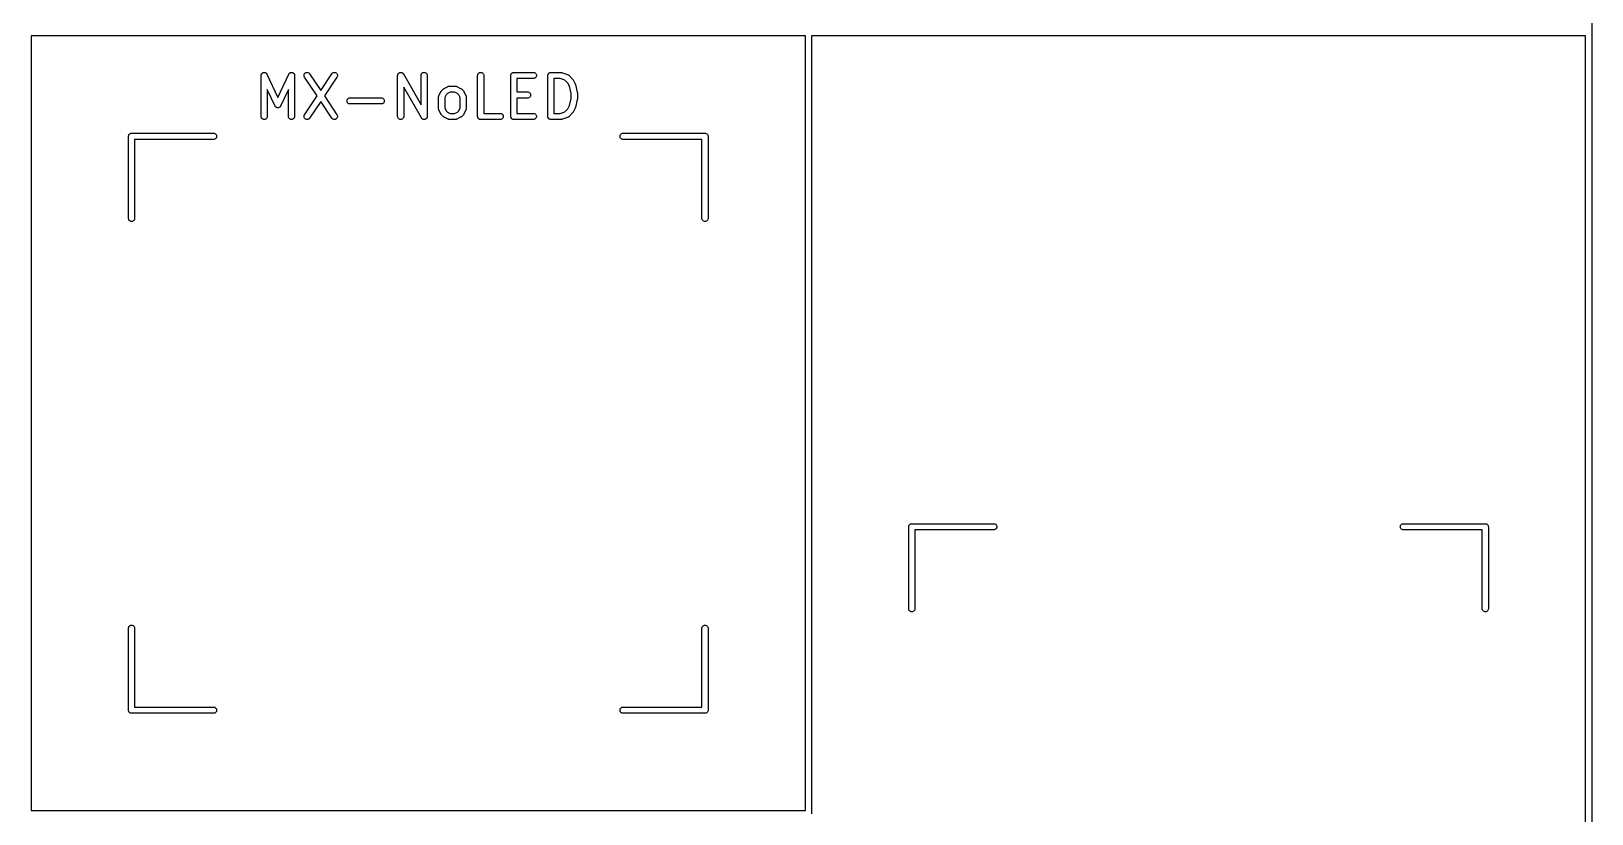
# Model space of a CAD drawing. Extents: x 92.8 to 169.1, y -159.6 to -64.2.
# Drawn here: x 131.04 to 169.14, y -140.5 to -121.4 of the extents above; entities that cross this region are included whole.
import ezdxf

# ---------------------------------------------------------------- set-up
doc = ezdxf.new("R2010")
doc.units = 0
doc.layers.add('BLACK', color=7, linetype='CONTINUOUS')

msp = doc.modelspace()

# ---------------------------------------------------------------- linework, layer by layer
at = {"layer": 'BLACK', "linetype": 'CONTINUOUS'}
for p, q in [((169.144, -83.3477), (169.144, -121.44)), ((131.044, -121.519), (131.044, -140.419)), ((149.944, -121.519), (131.044, -121.519)), ((149.944, -133.419), (149.944, -121.519)), ((150.094, -121.519), (150.094, -140.49)), ((168.994, -121.519), (150.094, -121.519)), ((168.994, -159.469), (168.994, -121.519)), ((169.144, -121.44), (169.144, -121.444)), ((169.144, -121.444), (169.144, -121.448)), ((169.144, -121.448), (169.144, -159.54)), ((136.657, -122.483), (136.658, -122.477)), ((136.657, -122.484), (136.657, -122.483)), ((136.657, -123.484), (136.657, -122.484)), ((136.658, -122.472), (136.659, -122.47)), ((136.658, -122.477), (136.658, -122.472)), ((136.659, -122.468), (136.66, -122.463)), ((136.659, -122.47), (136.659, -122.468)), ((136.66, -122.463), (136.662, -122.458)), ((136.662, -122.458), (136.663, -122.456)), ((136.663, -122.454), (136.666, -122.449)), ((136.663, -122.456), (136.663, -122.454)), ((136.666, -122.449), (136.668, -122.444)), ((136.668, -122.444), (136.669, -122.443)), ((136.669, -122.443), (136.67, -122.442)), ((136.67, -122.442), (136.674, -122.437)), ((136.674, -122.437), (136.677, -122.433)), ((136.677, -122.433), (136.679, -122.432)), ((136.679, -122.432), (136.68, -122.43)), ((136.68, -122.43), (136.684, -122.427)), ((136.684, -122.427), (136.688, -122.423)), ((136.688, -122.423), (136.69, -122.422)), ((136.69, -122.422), (136.691, -122.421)), ((136.691, -122.421), (136.696, -122.419)), ((136.696, -122.419), (136.701, -122.416)), ((136.701, -122.416), (136.702, -122.415)), ((136.702, -122.415), (136.704, -122.414)), ((136.704, -122.414), (136.709, -122.413)), ((136.709, -122.413), (136.715, -122.411)), ((136.715, -122.411), (136.716, -122.411)), ((136.716, -122.411), (136.718, -122.41)), ((136.718, -122.41), (136.724, -122.41)), ((136.724, -122.41), (136.729, -122.409)), ((136.729, -122.409), (136.731, -122.409)), ((136.731, -122.409), (136.733, -122.409)), ((136.733, -122.409), (136.738, -122.409)), ((136.738, -122.409), (136.744, -122.41)), ((136.744, -122.41), (136.745, -122.41)), ((136.745, -122.41), (136.747, -122.41)), ((136.747, -122.41), (136.753, -122.412)), ((136.753, -122.412), (136.758, -122.413)), ((136.758, -122.413), (136.76, -122.414)), ((136.76, -122.414), (136.761, -122.415)), ((136.761, -122.415), (136.766, -122.417)), ((136.766, -122.417), (136.771, -122.42)), ((136.771, -122.42), (136.773, -122.421)), ((136.773, -122.421), (136.774, -122.422)), ((136.774, -122.422), (136.778, -122.425)), ((136.778, -122.425), (136.783, -122.429)), ((136.783, -122.429), (136.784, -122.43)), ((136.784, -122.43), (136.785, -122.431)), ((136.785, -122.431), (136.789, -122.435)), ((136.789, -122.435), (136.793, -122.44)), ((136.793, -122.44), (136.793, -122.441)), ((136.793, -122.441), (136.795, -122.442)), ((136.795, -122.442), (136.797, -122.447)), ((136.797, -122.447), (136.8, -122.452)), ((136.8, -122.452), (137.065, -123.021)), ((137.065, -123.021), (137.331, -122.452)), ((137.331, -122.451), (137.334, -122.446)), ((137.331, -122.452), (137.331, -122.451)), ((137.334, -122.446), (137.337, -122.442)), ((137.337, -122.442), (137.338, -122.44)), ((137.338, -122.44), (137.339, -122.439)), ((137.339, -122.439), (137.343, -122.435)), ((137.343, -122.435), (137.346, -122.43)), ((137.346, -122.43), (137.348, -122.429)), ((137.348, -122.429), (137.349, -122.428)), ((137.349, -122.428), (137.353, -122.425)), ((137.353, -122.425), (137.358, -122.421)), ((137.358, -122.421), (137.359, -122.42)), ((137.359, -122.42), (137.361, -122.419)), ((137.361, -122.419), (137.366, -122.417)), ((137.366, -122.417), (137.371, -122.414)), ((137.371, -122.414), (137.372, -122.414)), ((137.372, -122.414), (137.374, -122.413)), ((137.374, -122.413), (137.379, -122.412)), ((137.379, -122.412), (137.385, -122.41)), ((137.385, -122.41), (137.386, -122.41)), ((137.386, -122.41), (137.388, -122.41)), ((137.388, -122.41), (137.394, -122.409)), ((137.394, -122.409), (137.399, -122.409)), ((137.399, -122.409), (137.401, -122.409)), ((137.401, -122.409), (137.403, -122.409)), ((137.403, -122.409), (137.408, -122.41)), ((137.408, -122.41), (137.414, -122.41)), ((137.414, -122.41), (137.415, -122.411)), ((137.415, -122.411), (137.417, -122.411)), ((137.417, -122.411), (137.422, -122.413)), ((137.422, -122.413), (137.428, -122.415)), ((137.428, -122.415), (137.429, -122.416)), ((137.429, -122.416), (137.431, -122.416)), ((137.431, -122.416), (137.436, -122.419)), ((137.436, -122.419), (137.441, -122.422)), ((137.441, -122.422), (137.442, -122.423)), ((137.442, -122.423), (137.443, -122.424)), ((137.443, -122.424), (137.448, -122.427)), ((137.448, -122.427), (137.452, -122.431)), ((137.452, -122.431), (137.453, -122.432)), ((137.453, -122.432), (137.454, -122.434)), ((137.454, -122.434), (137.458, -122.438)), ((137.458, -122.438), (137.461, -122.442)), ((137.461, -122.442), (137.462, -122.444)), ((137.462, -122.444), (137.463, -122.445)), ((137.463, -122.445), (137.465, -122.45)), ((137.465, -122.45), (137.468, -122.455)), ((137.468, -122.455), (137.469, -122.457)), ((137.469, -122.457), (137.469, -122.458)), ((137.469, -122.458), (137.471, -122.464)), ((137.471, -122.464), (137.472, -122.469)), ((137.472, -122.469), (137.473, -122.471)), ((137.473, -122.471), (137.473, -122.473)), ((137.473, -122.473), (137.473, -122.478)), ((137.473, -122.478), (137.474, -122.484)), ((137.474, -122.484), (137.474, -123.484)), ((137.705, -122.483), (137.706, -122.468)), ((137.706, -122.498), (137.705, -122.483)), ((137.706, -122.468), (137.711, -122.454)), ((137.71, -122.512), (137.706, -122.498)), ((137.717, -122.525), (137.71, -122.512)), ((137.711, -122.454), (137.718, -122.442)), ((138.023, -122.984), (137.717, -122.525)), ((137.717, -122.525), (137.717, -122.525)), ((137.718, -122.442), (137.727, -122.43)), ((137.727, -122.43), (137.739, -122.421)), ((137.739, -122.421), (137.752, -122.414)), ((137.752, -122.414), (137.766, -122.41)), ((137.766, -122.41), (137.78, -122.409)), ((137.78, -122.409), (137.795, -122.41)), ((137.795, -122.41), (137.809, -122.415)), ((137.809, -122.415), (137.822, -122.422)), ((137.822, -122.422), (137.833, -122.431)), ((137.833, -122.431), (137.842, -122.442)), ((137.842, -122.442), (138.113, -122.849)), ((138.113, -122.849), (138.384, -122.442)), ((138.509, -122.525), (138.203, -122.984)), ((138.384, -122.442), (138.385, -122.441)), ((138.385, -122.441), (138.394, -122.43)), ((138.394, -122.43), (138.405, -122.421)), ((138.405, -122.421), (138.418, -122.414)), ((138.418, -122.414), (138.432, -122.41)), ((138.432, -122.41), (138.447, -122.409)), ((138.447, -122.409), (138.462, -122.41)), ((138.462, -122.41), (138.476, -122.415)), ((138.476, -122.415), (138.488, -122.422)), ((138.488, -122.422), (138.5, -122.431)), ((138.5, -122.431), (138.509, -122.442)), ((138.509, -122.442), (138.516, -122.455)), ((138.516, -122.513), (138.509, -122.525)), ((138.516, -122.455), (138.52, -122.469)), ((138.52, -122.499), (138.516, -122.513)), ((138.52, -122.469), (138.521, -122.484)), ((138.521, -122.484), (138.52, -122.499)), ((139.99, -122.483), (139.991, -122.48)), ((139.99, -122.484), (139.99, -122.483)), ((139.99, -123.484), (139.99, -122.484)), ((139.991, -122.478), (139.992, -122.473)), ((139.991, -122.48), (139.991, -122.478)), ((139.992, -122.468), (139.993, -122.466)), ((139.992, -122.473), (139.992, -122.468)), ((139.993, -122.463), (139.995, -122.459)), ((139.993, -122.466), (139.993, -122.463)), ((139.995, -122.459), (139.996, -122.454)), ((139.996, -122.454), (139.998, -122.452)), ((139.998, -122.452), (139.999, -122.45)), ((139.999, -122.45), (140.001, -122.446)), ((140.001, -122.446), (140.004, -122.442)), ((140.004, -122.442), (140.005, -122.44)), ((140.005, -122.44), (140.007, -122.437)), ((140.007, -122.437), (140.01, -122.434)), ((140.01, -122.434), (140.013, -122.43)), ((140.013, -122.43), (140.015, -122.429)), ((140.015, -122.429), (140.017, -122.427)), ((140.017, -122.427), (140.021, -122.424)), ((140.021, -122.424), (140.024, -122.421)), ((140.024, -122.421), (140.027, -122.42)), ((140.027, -122.42), (140.029, -122.419)), ((140.029, -122.419), (140.033, -122.417)), ((140.033, -122.417), (140.037, -122.414)), ((140.037, -122.414), (140.04, -122.414)), ((140.04, -122.414), (140.042, -122.413)), ((140.042, -122.413), (140.047, -122.412)), ((140.047, -122.412), (140.051, -122.41)), ((140.051, -122.41), (140.054, -122.41)), ((140.054, -122.41), (140.056, -122.409)), ((140.056, -122.409), (140.061, -122.409)), ((140.061, -122.409), (140.066, -122.409)), ((140.066, -122.409), (140.068, -122.409)), ((140.068, -122.409), (140.071, -122.409)), ((140.071, -122.409), (140.076, -122.41)), ((140.076, -122.41), (140.081, -122.41)), ((140.081, -122.41), (140.083, -122.411)), ((140.083, -122.411), (140.085, -122.412)), ((140.085, -122.412), (140.09, -122.413)), ((140.09, -122.413), (140.094, -122.415)), ((140.094, -122.415), (140.097, -122.416)), ((140.097, -122.416), (140.099, -122.417)), ((140.099, -122.417), (140.103, -122.419)), ((140.103, -122.419), (140.107, -122.422)), ((140.107, -122.422), (140.109, -122.423)), ((140.109, -122.423), (140.111, -122.425)), ((140.111, -122.425), (140.115, -122.428)), ((140.115, -122.428), (140.119, -122.431)), ((140.119, -122.431), (140.12, -122.433)), ((140.12, -122.433), (140.122, -122.435)), ((140.122, -122.435), (140.125, -122.439)), ((140.125, -122.439), (140.128, -122.442)), ((140.128, -122.442), (140.129, -122.445)), ((140.129, -122.445), (140.131, -122.447)), ((140.131, -122.447), (140.562, -123.201)), ((140.562, -122.483), (140.563, -122.468)), ((140.562, -122.484), (140.562, -122.483)), ((140.562, -123.201), (140.562, -122.484)), ((140.563, -122.468), (140.568, -122.454)), ((140.568, -122.454), (140.575, -122.442)), ((140.575, -122.442), (140.584, -122.43)), ((140.584, -122.43), (140.596, -122.421)), ((140.596, -122.421), (140.609, -122.414)), ((140.609, -122.414), (140.623, -122.41)), ((140.623, -122.41), (140.637, -122.409)), ((140.637, -122.409), (140.652, -122.41)), ((140.652, -122.41), (140.666, -122.415)), ((140.666, -122.415), (140.679, -122.422)), ((140.679, -122.422), (140.69, -122.431)), ((140.69, -122.431), (140.699, -122.442)), ((140.699, -122.442), (140.706, -122.455)), ((140.706, -122.455), (140.71, -122.469)), ((140.71, -122.469), (140.712, -122.484)), ((140.712, -122.484), (140.712, -123.484)), ((141.943, -122.483), (141.944, -122.468)), ((141.943, -122.484), (141.943, -122.483)), ((141.943, -123.484), (141.943, -122.484)), ((141.944, -122.468), (141.949, -122.454)), ((141.949, -122.454), (141.956, -122.442)), ((141.956, -122.442), (141.965, -122.43)), ((141.965, -122.43), (141.977, -122.421)), ((141.977, -122.421), (141.99, -122.414)), ((141.99, -122.414), (142.004, -122.41)), ((142.004, -122.41), (142.018, -122.409)), ((142.018, -122.409), (142.033, -122.41)), ((142.033, -122.41), (142.047, -122.415)), ((142.047, -122.415), (142.06, -122.422)), ((142.06, -122.422), (142.071, -122.431)), ((142.071, -122.431), (142.08, -122.442)), ((142.08, -122.442), (142.087, -122.455)), ((142.087, -122.455), (142.091, -122.469)), ((142.091, -122.469), (142.093, -122.484)), ((142.093, -122.484), (142.093, -123.409)), ((142.752, -122.483), (142.753, -122.476)), ((142.752, -122.484), (142.752, -122.483)), ((142.752, -122.483), (142.752, -122.483)), ((142.752, -122.483), (142.752, -122.483)), ((142.752, -122.483), (142.752, -122.483)), ((142.752, -123.484), (142.752, -122.484)), ((142.753, -122.476), (142.754, -122.469)), ((142.754, -122.468), (142.756, -122.462)), ((142.754, -122.469), (142.754, -122.468)), ((142.754, -122.469), (142.754, -122.469)), ((142.756, -122.462), (142.758, -122.455)), ((142.758, -122.454), (142.762, -122.448)), ((142.758, -122.455), (142.758, -122.454)), ((142.758, -122.455), (142.758, -122.455)), ((142.762, -122.448), (142.765, -122.442)), ((142.765, -122.442), (142.77, -122.436)), ((142.765, -122.442), (142.765, -122.442)), ((142.765, -122.442), (142.765, -122.442)), ((142.77, -122.436), (142.774, -122.431)), ((142.774, -122.431), (142.775, -122.43)), ((142.775, -122.43), (142.78, -122.426)), ((142.775, -122.43), (142.775, -122.43)), ((142.78, -122.426), (142.786, -122.421)), ((142.786, -122.421), (142.793, -122.418)), ((142.786, -122.421), (142.786, -122.421)), ((142.786, -122.421), (142.786, -122.421)), ((142.793, -122.418), (142.799, -122.415)), ((142.799, -122.414), (142.806, -122.412)), ((142.799, -122.415), (142.799, -122.414)), ((142.799, -122.414), (142.799, -122.414)), ((142.806, -122.412), (142.813, -122.41)), ((142.813, -122.41), (142.813, -122.41)), ((142.813, -122.41), (142.813, -122.41)), ((142.813, -122.41), (142.82, -122.41)), ((142.82, -122.41), (142.827, -122.409)), ((142.827, -122.409), (143.304, -122.409)), ((143.304, -122.559), (142.902, -122.559)), ((142.902, -122.559), (142.902, -122.885)), ((143.304, -122.409), (143.305, -122.409)), ((143.318, -122.557), (143.304, -122.559)), ((143.305, -122.409), (143.319, -122.411)), ((143.332, -122.553), (143.318, -122.557)), ((143.319, -122.411), (143.333, -122.415)), ((143.345, -122.546), (143.332, -122.553)), ((143.333, -122.415), (143.346, -122.422)), ((143.356, -122.537), (143.345, -122.546)), ((143.346, -122.422), (143.357, -122.431)), ((143.366, -122.526), (143.356, -122.537)), ((143.357, -122.431), (143.366, -122.443)), ((143.366, -122.443), (143.373, -122.456)), ((143.373, -122.513), (143.366, -122.526)), ((143.373, -122.456), (143.377, -122.47)), ((143.377, -122.499), (143.373, -122.513)), ((143.377, -122.47), (143.379, -122.484)), ((143.379, -122.484), (143.377, -122.499)), ((143.657, -122.483), (143.658, -122.476)), ((143.657, -122.484), (143.657, -122.483)), ((143.657, -122.483), (143.657, -122.483)), ((143.657, -122.483), (143.657, -122.483)), ((143.657, -122.483), (143.657, -122.483)), ((143.657, -123.484), (143.657, -122.484)), ((143.658, -122.476), (143.659, -122.469)), ((143.659, -122.468), (143.661, -122.462)), ((143.659, -122.469), (143.659, -122.468)), ((143.659, -122.469), (143.659, -122.469)), ((143.661, -122.462), (143.663, -122.455)), ((143.663, -122.454), (143.667, -122.448)), ((143.663, -122.455), (143.663, -122.454)), ((143.663, -122.455), (143.663, -122.455)), ((143.667, -122.448), (143.67, -122.442)), ((143.67, -122.442), (143.675, -122.436)), ((143.67, -122.442), (143.67, -122.442)), ((143.67, -122.442), (143.67, -122.442)), ((143.675, -122.436), (143.679, -122.431)), ((143.679, -122.431), (143.679, -122.43)), ((143.679, -122.43), (143.68, -122.43)), ((143.68, -122.43), (143.685, -122.426)), ((143.685, -122.426), (143.691, -122.421)), ((143.691, -122.421), (143.697, -122.418)), ((143.691, -122.421), (143.691, -122.421)), ((143.691, -122.421), (143.691, -122.421)), ((143.697, -122.418), (143.704, -122.415)), ((143.704, -122.414), (143.711, -122.412)), ((143.704, -122.415), (143.704, -122.414)), ((143.704, -122.414), (143.704, -122.414)), ((143.711, -122.412), (143.718, -122.41)), ((143.718, -122.41), (143.718, -122.41)), ((143.718, -122.41), (143.718, -122.41)), ((143.718, -122.41), (143.725, -122.41)), ((143.725, -122.41), (143.732, -122.409)), ((143.732, -122.409), (143.97, -122.409)), ((143.807, -122.559), (143.807, -123.409)), ((143.958, -122.559), (143.807, -122.559)), ((144.073, -122.597), (143.958, -122.559)), ((143.97, -122.409), (143.971, -122.409)), ((143.971, -122.409), (143.975, -122.409)), ((143.975, -122.409), (143.98, -122.409)), ((143.98, -122.409), (143.983, -122.41)), ((143.983, -122.41), (143.986, -122.411)), ((143.986, -122.411), (143.99, -122.412)), ((143.99, -122.412), (143.994, -122.413)), ((143.994, -122.413), (144.137, -122.46)), ((144.147, -122.671), (144.073, -122.597)), ((144.137, -122.46), (144.138, -122.461)), ((144.138, -122.461), (144.14, -122.462)), ((144.14, -122.462), (144.142, -122.462)), ((144.142, -122.462), (144.146, -122.465)), ((144.146, -122.465), (144.151, -122.467)), ((144.185, -122.748), (144.147, -122.671)), ((144.151, -122.467), (144.153, -122.468)), ((144.153, -122.468), (144.155, -122.469)), ((144.155, -122.469), (144.159, -122.472)), ((144.159, -122.472), (144.163, -122.475)), ((144.163, -122.475), (144.164, -122.477)), ((144.164, -122.477), (144.166, -122.478)), ((144.166, -122.478), (144.261, -122.574)), ((144.261, -122.574), (144.262, -122.574)), ((144.262, -122.574), (144.265, -122.578)), ((144.265, -122.578), (144.268, -122.581)), ((144.268, -122.581), (144.269, -122.583)), ((144.269, -122.583), (144.271, -122.586)), ((144.271, -122.586), (144.273, -122.59)), ((144.273, -122.59), (144.275, -122.593)), ((144.275, -122.593), (144.323, -122.688)), ((136.997, -123.23), (136.807, -122.822)), ((136.807, -122.822), (136.807, -123.484)), ((137.324, -122.822), (137.133, -123.23)), ((137.324, -123.484), (137.324, -122.822)), ((137.717, -123.442), (138.023, -122.984)), ((138.203, -122.984), (138.509, -123.442)), ((138.758, -123.074), (138.765, -123.061)), ((138.765, -123.061), (138.774, -123.05)), ((138.774, -123.05), (138.786, -123.04)), ((138.786, -123.04), (138.799, -123.034)), ((138.799, -123.034), (138.813, -123.029)), ((138.813, -123.029), (138.827, -123.028)), ((138.827, -123.028), (139.589, -123.028)), ((139.589, -123.028), (139.59, -123.028)), ((139.59, -123.028), (139.605, -123.03)), ((139.605, -123.03), (139.619, -123.034)), ((139.619, -123.034), (139.632, -123.041)), ((139.632, -123.041), (139.643, -123.05)), ((139.643, -123.05), (139.652, -123.062)), ((139.652, -123.062), (139.659, -123.075)), ((140.572, -123.521), (140.14, -122.766)), ((140.14, -122.766), (140.14, -123.484)), ((140.99, -123.007), (140.991, -123.004)), ((140.99, -123.008), (140.99, -123.007)), ((140.99, -123.293), (140.99, -123.008)), ((140.991, -122.997), (140.992, -122.992)), ((140.991, -123.002), (140.991, -122.997)), ((140.991, -123.004), (140.991, -123.002)), ((140.992, -122.992), (140.993, -122.99)), ((140.993, -122.988), (140.995, -122.983)), ((140.993, -122.99), (140.993, -122.988)), ((140.995, -122.983), (140.996, -122.978)), ((140.996, -122.978), (140.998, -122.976)), ((140.998, -122.974), (141.046, -122.879)), ((140.998, -122.976), (140.998, -122.974)), ((141.046, -122.878), (141.049, -122.874)), ((141.046, -122.879), (141.046, -122.878)), ((141.049, -122.874), (141.051, -122.871)), ((141.051, -122.871), (141.053, -122.868)), ((141.053, -122.868), (141.054, -122.866)), ((141.054, -122.866), (141.057, -122.863)), ((141.057, -122.863), (141.06, -122.859)), ((141.06, -122.859), (141.108, -122.812)), ((141.108, -122.811), (141.112, -122.808)), ((141.108, -122.812), (141.108, -122.811)), ((141.112, -122.808), (141.115, -122.806)), ((141.115, -122.806), (141.117, -122.804)), ((141.117, -122.804), (141.12, -122.802)), ((141.12, -122.802), (141.124, -122.8)), ((141.124, -122.8), (141.127, -122.798)), ((141.127, -122.798), (141.222, -122.75)), ((141.175, -122.957), (141.14, -123.025)), ((141.14, -123.025), (141.14, -123.276)), ((141.205, -122.926), (141.175, -122.957)), ((141.274, -122.892), (141.205, -122.926)), ((141.222, -122.75), (141.223, -122.75)), ((141.223, -122.75), (141.225, -122.749)), ((141.225, -122.749), (141.227, -122.748)), ((141.227, -122.748), (141.232, -122.746)), ((141.232, -122.746), (141.237, -122.745)), ((141.237, -122.745), (141.239, -122.744)), ((141.239, -122.744), (141.241, -122.744)), ((141.241, -122.744), (141.246, -122.743)), ((141.246, -122.743), (141.252, -122.742)), ((141.252, -122.742), (141.254, -122.742)), ((141.254, -122.742), (141.256, -122.742)), ((141.256, -122.742), (141.399, -122.742)), ((141.381, -122.892), (141.274, -122.892)), ((141.45, -122.926), (141.381, -122.892)), ((141.399, -122.742), (141.4, -122.742)), ((141.4, -122.742), (141.402, -122.742)), ((141.402, -122.742), (141.404, -122.742)), ((141.404, -122.742), (141.409, -122.743)), ((141.409, -122.743), (141.414, -122.744)), ((141.414, -122.744), (141.416, -122.745)), ((141.416, -122.745), (141.419, -122.745)), ((141.419, -122.745), (141.423, -122.747)), ((141.423, -122.747), (141.428, -122.748)), ((141.428, -122.748), (141.43, -122.749)), ((141.43, -122.749), (141.432, -122.75)), ((141.432, -122.75), (141.528, -122.798)), ((141.48, -122.957), (141.45, -122.926)), ((141.514, -123.025), (141.48, -122.957)), ((141.514, -123.276), (141.514, -123.025)), ((141.528, -122.798), (141.528, -122.798)), ((141.528, -122.798), (141.532, -122.801)), ((141.532, -122.801), (141.536, -122.803)), ((141.536, -122.803), (141.538, -122.804)), ((141.538, -122.804), (141.541, -122.806)), ((141.541, -122.806), (141.544, -122.809)), ((141.544, -122.809), (141.547, -122.812)), ((141.547, -122.812), (141.595, -122.859)), ((141.595, -122.859), (141.595, -122.86)), ((141.595, -122.86), (141.598, -122.863)), ((141.598, -122.863), (141.601, -122.867)), ((141.601, -122.867), (141.603, -122.869)), ((141.603, -122.869), (141.605, -122.872)), ((141.605, -122.872), (141.606, -122.875)), ((141.606, -122.875), (141.609, -122.879)), ((141.609, -122.879), (141.656, -122.974)), ((141.656, -122.974), (141.657, -122.975)), ((141.657, -122.975), (141.658, -122.977)), ((141.658, -122.977), (141.659, -122.979)), ((141.659, -122.979), (141.66, -122.984)), ((141.66, -122.984), (141.662, -122.989)), ((141.662, -122.989), (141.662, -122.991)), ((141.662, -122.991), (141.663, -122.993)), ((141.663, -122.993), (141.663, -122.998)), ((141.663, -122.998), (141.664, -123.003)), ((141.664, -123.003), (141.664, -123.005)), ((141.664, -123.005), (141.664, -123.008)), ((141.664, -123.008), (141.664, -123.293)), ((142.902, -122.885), (143.161, -122.885)), ((143.161, -123.035), (142.902, -123.035)), ((142.902, -123.035), (142.902, -123.409)), ((143.161, -122.885), (143.162, -122.885)), ((143.175, -123.034), (143.161, -123.035)), ((143.162, -122.885), (143.176, -122.887)), ((143.189, -123.029), (143.175, -123.034)), ((143.176, -122.887), (143.19, -122.891)), ((143.202, -123.023), (143.189, -123.029)), ((143.19, -122.891), (143.203, -122.898)), ((143.214, -123.013), (143.202, -123.023)), ((143.203, -122.898), (143.214, -122.908)), ((143.214, -122.908), (143.223, -122.919)), ((143.223, -123.002), (143.214, -123.013)), ((143.223, -122.919), (143.23, -122.932)), ((143.23, -122.989), (143.223, -123.002)), ((143.23, -122.932), (143.234, -122.946)), ((143.234, -122.975), (143.23, -122.989)), ((143.234, -122.946), (143.236, -122.961)), ((143.236, -122.961), (143.234, -122.975)), ((144.229, -122.922), (144.185, -122.748)), ((144.185, -123.22), (144.229, -123.046)), ((144.229, -123.046), (144.229, -122.922)), ((144.323, -122.688), (144.323, -122.689)), ((144.323, -122.689), (144.324, -122.69)), ((144.324, -122.69), (144.324, -122.69)), ((144.324, -122.69), (144.326, -122.697)), ((144.326, -122.697), (144.328, -122.703)), ((144.328, -122.703), (144.329, -122.703)), ((144.329, -122.703), (144.329, -122.704)), ((144.329, -122.704), (144.376, -122.894)), ((144.376, -122.894), (144.377, -122.895)), ((144.377, -122.895), (144.377, -122.897)), ((144.377, -122.897), (144.377, -122.898)), ((144.377, -122.898), (144.378, -122.904)), ((144.378, -122.904), (144.378, -122.91)), ((144.378, -122.91), (144.378, -122.911)), ((144.378, -122.911), (144.379, -122.912)), ((144.379, -123.056), (144.378, -123.058)), ((144.378, -123.058), (144.378, -123.059)), ((144.378, -123.059), (144.378, -123.065)), ((144.379, -122.912), (144.379, -123.055)), ((144.379, -123.055), (144.379, -123.056)), ((136.999, -123.233), (136.997, -123.23)), ((137.001, -123.237), (136.999, -123.233)), ((137.003, -123.24), (137.001, -123.237)), ((137.005, -123.242), (137.003, -123.24)), ((137.008, -123.245), (137.005, -123.242)), ((137.01, -123.249), (137.008, -123.245)), ((137.012, -123.251), (137.01, -123.249)), ((137.015, -123.253), (137.012, -123.251)), ((137.018, -123.256), (137.015, -123.253)), ((137.021, -123.258), (137.018, -123.256)), ((137.024, -123.26), (137.021, -123.258)), ((137.026, -123.262), (137.024, -123.26)), ((137.03, -123.264), (137.026, -123.262)), ((137.033, -123.266), (137.03, -123.264)), ((137.036, -123.267), (137.033, -123.266)), ((137.04, -123.269), (137.036, -123.267)), ((137.043, -123.27), (137.04, -123.269)), ((137.047, -123.271), (137.043, -123.27)), ((137.05, -123.271), (137.047, -123.271)), ((137.054, -123.272), (137.05, -123.271)), ((137.058, -123.272), (137.054, -123.272)), ((137.061, -123.273), (137.058, -123.272)), ((137.065, -123.273), (137.061, -123.273)), ((137.068, -123.273), (137.065, -123.273)), ((137.072, -123.273), (137.068, -123.273)), ((137.076, -123.272), (137.072, -123.273)), ((137.079, -123.272), (137.076, -123.272)), ((137.083, -123.271), (137.079, -123.272)), ((137.087, -123.27), (137.083, -123.271)), ((137.09, -123.269), (137.087, -123.27)), ((137.093, -123.267), (137.09, -123.269)), ((137.097, -123.266), (137.093, -123.267)), ((137.1, -123.264), (137.097, -123.266)), ((137.104, -123.263), (137.1, -123.264)), ((137.106, -123.261), (137.104, -123.263)), ((137.109, -123.259), (137.106, -123.261)), ((137.112, -123.256), (137.109, -123.259)), ((137.115, -123.254), (137.112, -123.256)), ((137.118, -123.252), (137.115, -123.254)), ((137.12, -123.249), (137.118, -123.252)), ((137.123, -123.246), (137.12, -123.249)), ((137.125, -123.243), (137.123, -123.246)), ((137.127, -123.24), (137.125, -123.243)), ((137.129, -123.238), (137.127, -123.24)), ((137.131, -123.234), (137.129, -123.238)), ((137.133, -123.231), (137.131, -123.234)), ((137.133, -123.23), (137.133, -123.231)), ((137.71, -123.455), (137.717, -123.442)), ((138.113, -123.119), (137.842, -123.525)), ((138.384, -123.525), (138.113, -123.119)), ((138.509, -123.442), (138.509, -123.443)), ((138.509, -123.443), (138.516, -123.456)), ((138.752, -123.102), (138.754, -123.088)), ((138.754, -123.117), (138.752, -123.102)), ((138.754, -123.088), (138.758, -123.074)), ((138.758, -123.131), (138.754, -123.117)), ((138.765, -123.144), (138.758, -123.131)), ((138.774, -123.155), (138.765, -123.144)), ((138.785, -123.165), (138.774, -123.155)), ((138.798, -123.172), (138.785, -123.165)), ((138.812, -123.176), (138.798, -123.172)), ((138.826, -123.178), (138.812, -123.176)), ((138.827, -123.178), (138.826, -123.178)), ((139.589, -123.178), (138.827, -123.178)), ((139.604, -123.176), (139.589, -123.178)), ((139.618, -123.172), (139.604, -123.176)), ((139.631, -123.165), (139.618, -123.172)), ((139.642, -123.156), (139.631, -123.165)), ((139.651, -123.145), (139.642, -123.156)), ((139.658, -123.132), (139.651, -123.145)), ((139.663, -123.118), (139.658, -123.132)), ((139.659, -123.075), (139.663, -123.089)), ((139.663, -123.089), (139.664, -123.103)), ((139.664, -123.103), (139.663, -123.118)), ((140.991, -123.296), (140.99, -123.293)), ((140.991, -123.298), (140.991, -123.296)), ((140.991, -123.303), (140.991, -123.298)), ((140.992, -123.308), (140.991, -123.303)), ((140.992, -123.31), (140.992, -123.308)), ((140.993, -123.312), (140.992, -123.31)), ((140.995, -123.317), (140.993, -123.312)), ((140.996, -123.322), (140.995, -123.317)), ((140.997, -123.324), (140.996, -123.322)), ((140.998, -123.326), (140.997, -123.324)), ((140.998, -123.327), (140.998, -123.326)), ((141.046, -123.422), (140.998, -123.327)), ((141.048, -123.426), (141.046, -123.422)), ((141.05, -123.429), (141.048, -123.426)), ((141.052, -123.432), (141.05, -123.429)), ((141.054, -123.435), (141.052, -123.432)), ((141.057, -123.438), (141.054, -123.435)), ((141.059, -123.441), (141.057, -123.438)), ((141.06, -123.442), (141.059, -123.441)), ((141.108, -123.489), (141.06, -123.442)), ((141.14, -123.276), (141.175, -123.344)), ((141.175, -123.344), (141.205, -123.375)), ((141.205, -123.375), (141.274, -123.409)), ((141.274, -123.409), (141.381, -123.409)), ((141.381, -123.409), (141.45, -123.375)), ((141.45, -123.375), (141.48, -123.344)), ((141.48, -123.344), (141.514, -123.276)), ((141.595, -123.442), (141.547, -123.489)), ((141.597, -123.438), (141.595, -123.442)), ((141.6, -123.435), (141.597, -123.438)), ((141.602, -123.433), (141.6, -123.435)), ((141.604, -123.43), (141.602, -123.433)), ((141.606, -123.427), (141.604, -123.43)), ((141.608, -123.423), (141.606, -123.427)), ((141.609, -123.422), (141.608, -123.423)), ((141.656, -123.327), (141.609, -123.422)), ((141.657, -123.325), (141.656, -123.327)), ((141.658, -123.323), (141.657, -123.325)), ((141.66, -123.318), (141.658, -123.323)), ((141.662, -123.313), (141.66, -123.318)), ((141.663, -123.309), (141.662, -123.311)), ((141.662, -123.311), (141.662, -123.313)), ((141.664, -123.299), (141.663, -123.304)), ((141.663, -123.304), (141.663, -123.309)), ((141.664, -123.293), (141.664, -123.294)), ((141.664, -123.294), (141.664, -123.297)), ((141.664, -123.297), (141.664, -123.299)), ((142.093, -123.409), (142.494, -123.409)), ((142.494, -123.409), (142.495, -123.409)), ((142.495, -123.409), (142.51, -123.411)), ((142.51, -123.411), (142.524, -123.415)), ((142.524, -123.415), (142.536, -123.422)), ((142.536, -123.422), (142.548, -123.431)), ((142.548, -123.431), (142.557, -123.443)), ((142.557, -123.443), (142.564, -123.456)), ((142.902, -123.409), (143.304, -123.409)), ((143.304, -123.409), (143.305, -123.409)), ((143.305, -123.409), (143.319, -123.411)), ((143.319, -123.411), (143.333, -123.415)), ((143.333, -123.415), (143.346, -123.422)), ((143.346, -123.422), (143.357, -123.431)), ((143.357, -123.431), (143.366, -123.443)), ((143.366, -123.443), (143.373, -123.456)), ((143.807, -123.409), (143.958, -123.409)), ((143.958, -123.409), (144.073, -123.371)), ((144.073, -123.371), (144.147, -123.297)), ((144.147, -123.297), (144.185, -123.22)), ((144.261, -123.394), (144.166, -123.489)), ((144.264, -123.391), (144.261, -123.394)), ((144.267, -123.388), (144.264, -123.391)), ((144.269, -123.385), (144.267, -123.388)), ((144.271, -123.383), (144.269, -123.385)), ((144.273, -123.379), (144.271, -123.383)), ((144.275, -123.375), (144.273, -123.379)), ((144.323, -123.279), (144.275, -123.375)), ((144.275, -123.375), (144.275, -123.375)), ((144.326, -123.272), (144.323, -123.279)), ((144.323, -123.279), (144.323, -123.279)), ((144.323, -123.279), (144.323, -123.279)), ((144.328, -123.266), (144.326, -123.272)), ((144.329, -123.264), (144.328, -123.265)), ((144.328, -123.265), (144.328, -123.265)), ((144.328, -123.265), (144.328, -123.266)), ((144.376, -123.073), (144.329, -123.264)), ((144.377, -123.071), (144.376, -123.072)), ((144.376, -123.072), (144.376, -123.073)), ((144.378, -123.065), (144.377, -123.071)), ((136.659, -123.498), (136.657, -123.484)), ((136.663, -123.512), (136.659, -123.498)), ((136.67, -123.525), (136.663, -123.512)), ((136.679, -123.537), (136.67, -123.525)), ((136.69, -123.546), (136.679, -123.537)), ((136.703, -123.553), (136.69, -123.546)), ((136.717, -123.557), (136.703, -123.553)), ((136.732, -123.559), (136.717, -123.557)), ((136.746, -123.558), (136.732, -123.559)), ((136.76, -123.553), (136.746, -123.558)), ((136.773, -123.547), (136.76, -123.553)), ((136.785, -123.537), (136.773, -123.547)), ((136.794, -123.526), (136.785, -123.537)), ((136.801, -123.513), (136.794, -123.526)), ((136.805, -123.499), (136.801, -123.513)), ((136.807, -123.485), (136.805, -123.499)), ((136.807, -123.484), (136.807, -123.485)), ((137.325, -123.498), (137.324, -123.484)), ((137.329, -123.512), (137.325, -123.498)), ((137.336, -123.525), (137.329, -123.512)), ((137.346, -123.537), (137.336, -123.525)), ((137.357, -123.546), (137.346, -123.537)), ((137.37, -123.553), (137.357, -123.546)), ((137.384, -123.557), (137.37, -123.553)), ((137.398, -123.559), (137.384, -123.557)), ((137.413, -123.558), (137.398, -123.559)), ((137.427, -123.553), (137.413, -123.558)), ((137.44, -123.547), (137.427, -123.553)), ((137.451, -123.537), (137.44, -123.547)), ((137.461, -123.526), (137.451, -123.537)), ((137.468, -123.513), (137.461, -123.526)), ((137.472, -123.499), (137.468, -123.513)), ((137.474, -123.485), (137.472, -123.499)), ((137.474, -123.484), (137.474, -123.485)), ((137.705, -123.484), (137.706, -123.469)), ((137.706, -123.498), (137.705, -123.484)), ((137.706, -123.469), (137.71, -123.455)), ((137.71, -123.512), (137.706, -123.498)), ((137.717, -123.525), (137.71, -123.512)), ((137.726, -123.537), (137.717, -123.525)), ((137.738, -123.546), (137.726, -123.537)), ((137.751, -123.553), (137.738, -123.546)), ((137.765, -123.557), (137.751, -123.553)), ((137.779, -123.559), (137.765, -123.557)), ((137.794, -123.558), (137.779, -123.559)), ((137.808, -123.553), (137.794, -123.558)), ((137.821, -123.547), (137.808, -123.553)), ((137.832, -123.538), (137.821, -123.547)), ((137.842, -123.526), (137.832, -123.538)), ((137.842, -123.525), (137.842, -123.526)), ((138.393, -123.537), (138.384, -123.525)), ((138.405, -123.546), (138.393, -123.537)), ((138.417, -123.553), (138.405, -123.546)), ((138.431, -123.557), (138.417, -123.553)), ((138.446, -123.559), (138.431, -123.557)), ((138.461, -123.558), (138.446, -123.559)), ((138.475, -123.553), (138.461, -123.558)), ((138.488, -123.547), (138.475, -123.553)), ((138.499, -123.537), (138.488, -123.547)), ((138.508, -123.526), (138.499, -123.537)), ((138.515, -123.513), (138.508, -123.526)), ((138.52, -123.499), (138.515, -123.513)), ((138.516, -123.456), (138.52, -123.47)), ((138.52, -123.47), (138.521, -123.485)), ((138.521, -123.485), (138.52, -123.499)), ((139.992, -123.498), (139.99, -123.484)), ((139.996, -123.512), (139.992, -123.498)), ((140.003, -123.525), (139.996, -123.512)), ((140.012, -123.537), (140.003, -123.525)), ((140.023, -123.546), (140.012, -123.537)), ((140.036, -123.553), (140.023, -123.546)), ((140.05, -123.557), (140.036, -123.553)), ((140.065, -123.559), (140.05, -123.557)), ((140.079, -123.558), (140.065, -123.559)), ((140.094, -123.553), (140.079, -123.558)), ((140.106, -123.547), (140.094, -123.553)), ((140.118, -123.537), (140.106, -123.547)), ((140.127, -123.526), (140.118, -123.537)), ((140.134, -123.513), (140.127, -123.526)), ((140.139, -123.499), (140.134, -123.513)), ((140.14, -123.485), (140.139, -123.499)), ((140.14, -123.484), (140.14, -123.485)), ((140.573, -123.523), (140.572, -123.521)), ((140.574, -123.525), (140.573, -123.523)), ((140.577, -123.529), (140.574, -123.525)), ((140.58, -123.533), (140.577, -123.529)), ((140.582, -123.535), (140.58, -123.533)), ((140.584, -123.537), (140.582, -123.535)), ((140.587, -123.54), (140.584, -123.537)), ((140.591, -123.543), (140.587, -123.54)), ((140.593, -123.544), (140.591, -123.543)), ((140.595, -123.546), (140.593, -123.544)), ((140.599, -123.548), (140.595, -123.546)), ((140.603, -123.551), (140.599, -123.548)), ((140.606, -123.552), (140.603, -123.551)), ((140.608, -123.553), (140.606, -123.552)), ((140.612, -123.554), (140.608, -123.553)), ((140.617, -123.556), (140.612, -123.554)), ((140.619, -123.557), (140.617, -123.556)), ((140.622, -123.557), (140.619, -123.557)), ((140.627, -123.558), (140.622, -123.557)), ((140.631, -123.559), (140.627, -123.558)), ((140.634, -123.559), (140.631, -123.559)), ((140.636, -123.559), (140.634, -123.559)), ((140.641, -123.558), (140.636, -123.559)), ((140.646, -123.558), (140.641, -123.558)), ((140.648, -123.558), (140.646, -123.558)), ((140.651, -123.558), (140.648, -123.558)), ((140.656, -123.556), (140.651, -123.558)), ((140.66, -123.555), (140.656, -123.556)), ((140.663, -123.554), (140.66, -123.555)), ((140.665, -123.553), (140.663, -123.554)), ((140.669, -123.551), (140.665, -123.553)), ((140.674, -123.549), (140.669, -123.551)), ((140.676, -123.548), (140.674, -123.549)), ((140.678, -123.547), (140.676, -123.548)), ((140.682, -123.544), (140.678, -123.547)), ((140.686, -123.541), (140.682, -123.544)), ((140.687, -123.539), (140.686, -123.541)), ((140.689, -123.537), (140.687, -123.539)), ((140.692, -123.534), (140.689, -123.537)), ((140.696, -123.53), (140.692, -123.534)), ((140.697, -123.528), (140.696, -123.53)), ((140.699, -123.526), (140.697, -123.528)), ((140.701, -123.522), (140.699, -123.526)), ((140.704, -123.518), (140.701, -123.522)), ((140.705, -123.516), (140.704, -123.518)), ((140.706, -123.513), (140.705, -123.516)), ((140.707, -123.509), (140.706, -123.513)), ((140.709, -123.504), (140.707, -123.509)), ((140.71, -123.499), (140.709, -123.502)), ((140.709, -123.502), (140.709, -123.504)), ((140.711, -123.495), (140.71, -123.499)), ((140.712, -123.49), (140.711, -123.495)), ((140.712, -123.484), (140.712, -123.485)), ((140.712, -123.485), (140.712, -123.487)), ((140.712, -123.487), (140.712, -123.49)), ((141.111, -123.492), (141.108, -123.489)), ((141.114, -123.495), (141.111, -123.492)), ((141.117, -123.497), (141.114, -123.495)), ((141.119, -123.499), (141.117, -123.497)), ((141.123, -123.501), (141.119, -123.499)), ((141.126, -123.503), (141.123, -123.501)), ((141.127, -123.503), (141.126, -123.503)), ((141.222, -123.551), (141.127, -123.503)), ((141.224, -123.552), (141.222, -123.551)), ((141.226, -123.553), (141.224, -123.552)), ((141.231, -123.554), (141.226, -123.553)), ((141.236, -123.556), (141.231, -123.554)), ((141.238, -123.557), (141.236, -123.556)), ((141.24, -123.557), (141.238, -123.557)), ((141.245, -123.558), (141.24, -123.557)), ((141.25, -123.559), (141.245, -123.558)), ((141.253, -123.559), (141.25, -123.559)), ((141.255, -123.559), (141.253, -123.559)), ((141.256, -123.559), (141.255, -123.559)), ((141.399, -123.559), (141.256, -123.559)), ((141.401, -123.559), (141.399, -123.559)), ((141.403, -123.559), (141.401, -123.559)), ((141.408, -123.558), (141.403, -123.559)), ((141.413, -123.557), (141.408, -123.558)), ((141.415, -123.557), (141.413, -123.557)), ((141.418, -123.556), (141.415, -123.557)), ((141.422, -123.555), (141.418, -123.556)), ((141.427, -123.553), (141.422, -123.555)), ((141.429, -123.552), (141.427, -123.553)), ((141.431, -123.551), (141.429, -123.552)), ((141.432, -123.551), (141.431, -123.551)), ((141.528, -123.503), (141.432, -123.551)), ((141.531, -123.501), (141.528, -123.503)), ((141.535, -123.499), (141.531, -123.501)), ((141.537, -123.497), (141.535, -123.499)), ((141.54, -123.496), (141.537, -123.497)), ((141.543, -123.493), (141.54, -123.496)), ((141.546, -123.49), (141.543, -123.493)), ((141.547, -123.489), (141.546, -123.49)), ((141.943, -123.491), (141.943, -123.484)), ((141.944, -123.498), (141.943, -123.491)), ((141.946, -123.505), (141.944, -123.498)), ((141.944, -123.498), (141.944, -123.498)), ((141.944, -123.498), (141.944, -123.498)), ((141.948, -123.512), (141.946, -123.505)), ((141.952, -123.519), (141.948, -123.512)), ((141.948, -123.512), (141.948, -123.512)), ((141.948, -123.512), (141.948, -123.512)), ((141.955, -123.525), (141.952, -123.519)), ((141.96, -123.531), (141.955, -123.525)), ((141.955, -123.525), (141.955, -123.525)), ((141.955, -123.525), (141.955, -123.525)), ((141.964, -123.536), (141.96, -123.531)), ((141.964, -123.537), (141.964, -123.536)), ((141.965, -123.537), (141.964, -123.537)), ((141.97, -123.541), (141.965, -123.537)), ((141.975, -123.546), (141.97, -123.541)), ((141.976, -123.546), (141.975, -123.546)), ((141.982, -123.549), (141.976, -123.546)), ((141.976, -123.546), (141.976, -123.546)), ((141.988, -123.553), (141.982, -123.549)), ((141.989, -123.553), (141.988, -123.553)), ((141.996, -123.555), (141.989, -123.553)), ((141.989, -123.553), (141.989, -123.553)), ((142.002, -123.557), (141.996, -123.555)), ((142.003, -123.557), (142.002, -123.557)), ((142.002, -123.557), (142.002, -123.557)), ((142.01, -123.558), (142.003, -123.557)), ((142.017, -123.559), (142.01, -123.558)), ((142.018, -123.559), (142.017, -123.559)), ((142.017, -123.559), (142.017, -123.559)), ((142.017, -123.559), (142.017, -123.559)), ((142.017, -123.559), (142.017, -123.559)), ((142.494, -123.559), (142.018, -123.559)), ((142.509, -123.557), (142.494, -123.559)), ((142.523, -123.553), (142.509, -123.557)), ((142.536, -123.546), (142.523, -123.553)), ((142.547, -123.537), (142.536, -123.546)), ((142.556, -123.526), (142.547, -123.537)), ((142.563, -123.513), (142.556, -123.526)), ((142.567, -123.499), (142.563, -123.513)), ((142.564, -123.456), (142.568, -123.47)), ((142.569, -123.484), (142.567, -123.499)), ((142.568, -123.47), (142.569, -123.484)), ((142.753, -123.491), (142.752, -123.484)), ((142.754, -123.498), (142.753, -123.491)), ((142.756, -123.505), (142.754, -123.498)), ((142.754, -123.498), (142.754, -123.498)), ((142.754, -123.498), (142.754, -123.498)), ((142.758, -123.512), (142.756, -123.505)), ((142.761, -123.519), (142.758, -123.512)), ((142.758, -123.512), (142.758, -123.512)), ((142.758, -123.512), (142.758, -123.512)), ((142.765, -123.525), (142.761, -123.519)), ((142.769, -123.531), (142.765, -123.525)), ((142.765, -123.525), (142.765, -123.525)), ((142.765, -123.525), (142.765, -123.525)), ((142.774, -123.536), (142.769, -123.531)), ((142.774, -123.537), (142.774, -123.536)), ((142.78, -123.541), (142.774, -123.537)), ((142.774, -123.537), (142.774, -123.537)), ((142.785, -123.546), (142.78, -123.541)), ((142.792, -123.549), (142.785, -123.546)), ((142.785, -123.546), (142.785, -123.546)), ((142.785, -123.546), (142.785, -123.546)), ((142.798, -123.553), (142.792, -123.549)), ((142.805, -123.555), (142.798, -123.553)), ((142.798, -123.553), (142.798, -123.553)), ((142.798, -123.553), (142.798, -123.553)), ((142.812, -123.557), (142.805, -123.555)), ((142.819, -123.558), (142.812, -123.557)), ((142.812, -123.557), (142.812, -123.557)), ((142.812, -123.557), (142.812, -123.557)), ((142.826, -123.559), (142.819, -123.558)), ((142.827, -123.559), (142.826, -123.559)), ((143.304, -123.559), (142.827, -123.559)), ((142.827, -123.559), (142.827, -123.559)), ((142.827, -123.559), (142.827, -123.559)), ((142.827, -123.559), (142.827, -123.559)), ((143.318, -123.557), (143.304, -123.559)), ((143.332, -123.553), (143.318, -123.557)), ((143.345, -123.546), (143.332, -123.553)), ((143.356, -123.537), (143.345, -123.546)), ((143.366, -123.526), (143.356, -123.537)), ((143.373, -123.513), (143.366, -123.526)), ((143.373, -123.456), (143.377, -123.47)), ((143.377, -123.499), (143.373, -123.513)), ((143.377, -123.47), (143.379, -123.484)), ((143.379, -123.484), (143.377, -123.499)), ((143.658, -123.491), (143.657, -123.484)), ((143.658, -123.498), (143.658, -123.491)), ((143.659, -123.498), (143.658, -123.498)), ((143.658, -123.498), (143.658, -123.498)), ((143.661, -123.505), (143.659, -123.498)), ((143.663, -123.512), (143.661, -123.505)), ((143.666, -123.519), (143.663, -123.512)), ((143.663, -123.512), (143.663, -123.512)), ((143.663, -123.512), (143.663, -123.512)), ((143.669, -123.525), (143.666, -123.519)), ((143.67, -123.525), (143.669, -123.525)), ((143.674, -123.531), (143.67, -123.525)), ((143.67, -123.525), (143.67, -123.525)), ((143.679, -123.536), (143.674, -123.531)), ((143.679, -123.537), (143.679, -123.536)), ((143.684, -123.541), (143.679, -123.537)), ((143.679, -123.537), (143.679, -123.537)), ((143.69, -123.546), (143.684, -123.541)), ((143.696, -123.549), (143.69, -123.546)), ((143.69, -123.546), (143.69, -123.546)), ((143.69, -123.546), (143.69, -123.546)), ((143.703, -123.553), (143.696, -123.549)), ((143.71, -123.555), (143.703, -123.553)), ((143.703, -123.553), (143.703, -123.553)), ((143.703, -123.553), (143.703, -123.553)), ((143.717, -123.557), (143.71, -123.555)), ((143.724, -123.558), (143.717, -123.557)), ((143.717, -123.557), (143.717, -123.557)), ((143.717, -123.557), (143.717, -123.557)), ((143.731, -123.559), (143.724, -123.558)), ((143.732, -123.559), (143.731, -123.559)), ((143.97, -123.559), (143.732, -123.559)), ((143.732, -123.559), (143.732, -123.559)), ((143.732, -123.559), (143.732, -123.559)), ((143.732, -123.559), (143.732, -123.559)), ((143.974, -123.558), (143.97, -123.559)), ((143.979, -123.558), (143.974, -123.558)), ((143.982, -123.558), (143.979, -123.558)), ((143.985, -123.557), (143.982, -123.558)), ((143.989, -123.556), (143.985, -123.557)), ((143.993, -123.555), (143.989, -123.556)), ((143.994, -123.555), (143.993, -123.555)), ((144.137, -123.507), (143.994, -123.555)), ((144.139, -123.507), (144.137, -123.507)), ((144.141, -123.506), (144.139, -123.507)), ((144.145, -123.504), (144.141, -123.506)), ((144.15, -123.501), (144.145, -123.504)), ((144.152, -123.5), (144.15, -123.501)), ((144.154, -123.499), (144.152, -123.5)), ((144.158, -123.496), (144.154, -123.499)), ((144.162, -123.493), (144.158, -123.496)), ((144.164, -123.491), (144.162, -123.493)), ((144.165, -123.49), (144.164, -123.491)), ((144.166, -123.489), (144.165, -123.49)), ((133.419, -123.969), (133.42, -123.954)), ((133.419, -123.973), (133.419, -123.969)), ((133.419, -125.973), (133.419, -123.973)), ((133.42, -123.954), (133.424, -123.94)), ((133.424, -123.94), (133.431, -123.927)), ((133.431, -123.927), (133.441, -123.916)), ((133.441, -123.916), (133.452, -123.906)), ((133.452, -123.906), (133.465, -123.899)), ((133.465, -123.899), (133.479, -123.895)), ((133.479, -123.895), (133.49, -123.894)), ((133.49, -123.894), (133.494, -123.894)), ((133.494, -123.894), (133.498, -123.894)), ((133.498, -123.894), (135.498, -123.894)), ((135.498, -124.044), (133.569, -124.044)), ((133.569, -124.044), (133.569, -125.973)), ((135.498, -123.894), (135.509, -123.895)), ((135.509, -124.043), (135.498, -124.044)), ((135.509, -123.895), (135.523, -123.899)), ((135.523, -124.039), (135.509, -124.043)), ((135.523, -123.899), (135.536, -123.906)), ((135.536, -124.032), (135.523, -124.039)), ((135.536, -123.906), (135.547, -123.916)), ((135.547, -124.022), (135.536, -124.032)), ((135.547, -123.916), (135.557, -123.927)), ((135.557, -124.011), (135.547, -124.022)), ((135.557, -123.927), (135.564, -123.94)), ((135.564, -123.998), (135.557, -124.011)), ((135.564, -123.94), (135.568, -123.954)), ((135.568, -123.984), (135.564, -123.998)), ((135.568, -123.954), (135.569, -123.969)), ((135.569, -123.969), (135.568, -123.984)), ((145.419, -123.969), (145.42, -123.954)), ((145.42, -123.984), (145.419, -123.969)), ((145.42, -123.954), (145.424, -123.94)), ((145.424, -123.998), (145.42, -123.984)), ((145.424, -123.94), (145.431, -123.927)), ((145.431, -124.011), (145.424, -123.998)), ((145.431, -123.927), (145.441, -123.916)), ((145.441, -124.022), (145.431, -124.011)), ((145.441, -123.916), (145.452, -123.906)), ((145.452, -124.032), (145.441, -124.022)), ((145.452, -123.906), (145.465, -123.899)), ((145.465, -124.039), (145.452, -124.032)), ((145.465, -123.899), (145.479, -123.895)), ((145.479, -124.043), (145.465, -124.039)), ((145.479, -123.895), (145.49, -123.894)), ((145.49, -124.044), (145.479, -124.043)), ((145.49, -123.894), (147.49, -123.894)), ((147.419, -124.044), (145.49, -124.044)), ((147.419, -125.973), (147.419, -124.044)), ((147.49, -123.894), (147.494, -123.894)), ((147.494, -123.894), (147.498, -123.894)), ((147.498, -123.894), (147.509, -123.895)), ((147.509, -123.895), (147.523, -123.899)), ((147.523, -123.899), (147.536, -123.906)), ((147.536, -123.906), (147.547, -123.916)), ((147.547, -123.916), (147.557, -123.927)), ((147.557, -123.927), (147.564, -123.94)), ((147.564, -123.94), (147.568, -123.954)), ((147.568, -123.954), (147.569, -123.969)), ((147.569, -123.969), (147.569, -123.973)), ((147.569, -123.973), (147.569, -125.973)), ((133.42, -125.984), (133.419, -125.973)), ((133.424, -125.998), (133.42, -125.984)), ((133.431, -126.011), (133.424, -125.998)), ((133.441, -126.022), (133.431, -126.011)), ((133.452, -126.032), (133.441, -126.022)), ((133.465, -126.039), (133.452, -126.032)), ((133.479, -126.043), (133.465, -126.039)), ((133.494, -126.044), (133.479, -126.043)), ((133.509, -126.043), (133.494, -126.044)), ((133.523, -126.039), (133.509, -126.043)), ((133.536, -126.032), (133.523, -126.039)), ((133.547, -126.022), (133.536, -126.032)), ((133.557, -126.011), (133.547, -126.022)), ((133.564, -125.998), (133.557, -126.011)), ((133.568, -125.984), (133.564, -125.998)), ((133.569, -125.973), (133.568, -125.984)), ((147.42, -125.984), (147.419, -125.973)), ((147.424, -125.998), (147.42, -125.984)), ((147.431, -126.011), (147.424, -125.998)), ((147.441, -126.022), (147.431, -126.011)), ((147.452, -126.032), (147.441, -126.022)), ((147.465, -126.039), (147.452, -126.032)), ((147.479, -126.043), (147.465, -126.039)), ((147.494, -126.044), (147.479, -126.043)), ((147.509, -126.043), (147.494, -126.044)), ((147.523, -126.039), (147.509, -126.043)), ((147.536, -126.032), (147.523, -126.039)), ((147.547, -126.022), (147.536, -126.032)), ((147.557, -126.011), (147.547, -126.022)), ((147.564, -125.998), (147.557, -126.011)), ((147.568, -125.984), (147.564, -125.998)), ((147.569, -125.973), (147.568, -125.984)), ((149.944, -140.419), (149.944, -133.419)), ((152.469, -133.494), (152.47, -133.479)), ((152.469, -133.498), (152.469, -133.494)), ((152.469, -135.498), (152.469, -133.498)), ((152.47, -133.479), (152.474, -133.465)), ((152.474, -133.465), (152.481, -133.452)), ((152.481, -133.452), (152.491, -133.441)), ((152.491, -133.441), (152.502, -133.431)), ((152.502, -133.431), (152.515, -133.424)), ((152.515, -133.424), (152.529, -133.42)), ((152.529, -133.42), (152.54, -133.419)), ((152.54, -133.419), (152.544, -133.419)), ((152.544, -133.419), (152.548, -133.419)), ((152.548, -133.419), (154.548, -133.419)), ((154.548, -133.569), (152.619, -133.569)), ((152.619, -133.569), (152.619, -135.498)), ((154.548, -133.419), (154.559, -133.42)), ((154.559, -133.568), (154.548, -133.569)), ((154.559, -133.42), (154.573, -133.424)), ((154.573, -133.564), (154.559, -133.568)), ((154.573, -133.424), (154.586, -133.431)), ((154.586, -133.557), (154.573, -133.564)), ((154.586, -133.431), (154.597, -133.441)), ((154.597, -133.547), (154.586, -133.557)), ((154.597, -133.441), (154.607, -133.452)), ((154.607, -133.536), (154.597, -133.547)), ((154.607, -133.452), (154.614, -133.465)), ((154.614, -133.523), (154.607, -133.536)), ((154.614, -133.465), (154.618, -133.479)), ((154.618, -133.509), (154.614, -133.523)), ((154.618, -133.479), (154.619, -133.494)), ((154.619, -133.494), (154.618, -133.509)), ((164.469, -133.494), (164.47, -133.479)), ((164.47, -133.509), (164.469, -133.494)), ((164.47, -133.479), (164.474, -133.465)), ((164.474, -133.523), (164.47, -133.509)), ((164.474, -133.465), (164.481, -133.452)), ((164.481, -133.536), (164.474, -133.523)), ((164.481, -133.452), (164.491, -133.441)), ((164.491, -133.547), (164.481, -133.536)), ((164.491, -133.441), (164.502, -133.431)), ((164.502, -133.557), (164.491, -133.547)), ((164.502, -133.431), (164.515, -133.424)), ((164.515, -133.564), (164.502, -133.557)), ((164.515, -133.424), (164.529, -133.42)), ((164.529, -133.568), (164.515, -133.564)), ((164.529, -133.42), (164.54, -133.419)), ((164.54, -133.569), (164.529, -133.568)), ((164.54, -133.419), (166.54, -133.419)), ((166.469, -133.569), (164.54, -133.569)), ((166.469, -135.498), (166.469, -133.569)), ((166.54, -133.419), (166.544, -133.419)), ((166.544, -133.419), (166.548, -133.419)), ((166.548, -133.419), (166.559, -133.42)), ((166.559, -133.42), (166.573, -133.424)), ((166.573, -133.424), (166.586, -133.431)), ((166.586, -133.431), (166.597, -133.441)), ((166.597, -133.441), (166.607, -133.452)), ((166.607, -133.452), (166.614, -133.465)), ((166.614, -133.465), (166.618, -133.479)), ((166.618, -133.479), (166.619, -133.494)), ((166.619, -133.494), (166.619, -133.498)), ((166.619, -133.498), (166.619, -135.498)), ((152.47, -135.509), (152.469, -135.498)), ((152.474, -135.523), (152.47, -135.509)), ((152.481, -135.536), (152.474, -135.523)), ((152.491, -135.547), (152.481, -135.536)), ((152.502, -135.557), (152.491, -135.547)), ((152.515, -135.564), (152.502, -135.557)), ((152.529, -135.568), (152.515, -135.564)), ((152.544, -135.569), (152.529, -135.568)), ((152.559, -135.568), (152.544, -135.569)), ((152.573, -135.564), (152.559, -135.568)), ((152.586, -135.557), (152.573, -135.564)), ((152.597, -135.547), (152.586, -135.557)), ((152.607, -135.536), (152.597, -135.547)), ((152.614, -135.523), (152.607, -135.536)), ((152.618, -135.509), (152.614, -135.523)), ((152.619, -135.498), (152.618, -135.509)), ((166.47, -135.509), (166.469, -135.498)), ((166.474, -135.523), (166.47, -135.509)), ((166.481, -135.536), (166.474, -135.523)), ((166.491, -135.547), (166.481, -135.536)), ((166.502, -135.557), (166.491, -135.547)), ((166.515, -135.564), (166.502, -135.557)), ((166.529, -135.568), (166.515, -135.564)), ((166.544, -135.569), (166.529, -135.568)), ((166.559, -135.568), (166.544, -135.569)), ((166.573, -135.564), (166.559, -135.568)), ((166.586, -135.557), (166.573, -135.564)), ((166.597, -135.547), (166.586, -135.557)), ((166.607, -135.536), (166.597, -135.547)), ((166.614, -135.523), (166.607, -135.536)), ((166.618, -135.509), (166.614, -135.523)), ((166.619, -135.498), (166.618, -135.509)), ((133.419, -135.965), (133.42, -135.954)), ((133.419, -137.965), (133.419, -135.965)), ((133.42, -135.954), (133.424, -135.94)), ((133.424, -135.94), (133.431, -135.927)), ((133.431, -135.927), (133.441, -135.916)), ((133.441, -135.916), (133.452, -135.906)), ((133.452, -135.906), (133.465, -135.899)), ((133.465, -135.899), (133.479, -135.895)), ((133.479, -135.895), (133.494, -135.894)), ((133.494, -135.894), (133.509, -135.895)), ((133.509, -135.895), (133.523, -135.899)), ((133.523, -135.899), (133.536, -135.906)), ((133.536, -135.906), (133.547, -135.916)), ((133.547, -135.916), (133.557, -135.927)), ((133.557, -135.927), (133.564, -135.94)), ((133.564, -135.94), (133.568, -135.954)), ((133.568, -135.954), (133.569, -135.965)), ((133.569, -135.965), (133.569, -137.894)), ((147.419, -135.965), (147.42, -135.954)), ((147.419, -137.894), (147.419, -135.965)), ((147.42, -135.954), (147.424, -135.94)), ((147.424, -135.94), (147.431, -135.927)), ((147.431, -135.927), (147.441, -135.916)), ((147.441, -135.916), (147.452, -135.906)), ((147.452, -135.906), (147.465, -135.899)), ((147.465, -135.899), (147.479, -135.895)), ((147.479, -135.895), (147.494, -135.894)), ((147.494, -135.894), (147.509, -135.895)), ((147.509, -135.895), (147.523, -135.899)), ((147.523, -135.899), (147.536, -135.906)), ((147.536, -135.906), (147.547, -135.916)), ((147.547, -135.916), (147.557, -135.927)), ((147.557, -135.927), (147.564, -135.94)), ((147.564, -135.94), (147.568, -135.954)), ((147.568, -135.954), (147.569, -135.965)), ((147.569, -135.965), (147.569, -137.965)), ((133.569, -137.894), (135.498, -137.894)), ((135.498, -137.894), (135.509, -137.895)), ((135.509, -137.895), (135.523, -137.899)), ((135.523, -137.899), (135.536, -137.906)), ((135.536, -137.906), (135.547, -137.916)), ((135.547, -137.916), (135.557, -137.927)), ((145.431, -137.927), (145.441, -137.916)), ((145.441, -137.916), (145.452, -137.906)), ((145.452, -137.906), (145.465, -137.899)), ((145.465, -137.899), (145.479, -137.895)), ((145.479, -137.895), (145.49, -137.894)), ((145.49, -137.894), (147.419, -137.894)), ((133.419, -137.969), (133.419, -137.965)), ((133.42, -137.984), (133.419, -137.969)), ((133.424, -137.998), (133.42, -137.984)), ((133.431, -138.011), (133.424, -137.998)), ((133.441, -138.022), (133.431, -138.011)), ((133.452, -138.032), (133.441, -138.022)), ((133.465, -138.039), (133.452, -138.032)), ((133.479, -138.043), (133.465, -138.039)), ((133.49, -138.044), (133.479, -138.043)), ((133.494, -138.044), (133.49, -138.044)), ((133.498, -138.044), (133.494, -138.044)), ((135.498, -138.044), (133.498, -138.044)), ((135.509, -138.043), (135.498, -138.044)), ((135.523, -138.039), (135.509, -138.043)), ((135.536, -138.032), (135.523, -138.039)), ((135.547, -138.022), (135.536, -138.032)), ((135.557, -138.011), (135.547, -138.022)), ((135.557, -137.927), (135.564, -137.94)), ((135.564, -137.998), (135.557, -138.011)), ((135.564, -137.94), (135.568, -137.954)), ((135.568, -137.984), (135.564, -137.998)), ((135.568, -137.954), (135.569, -137.969)), ((135.569, -137.969), (135.568, -137.984)), ((145.419, -137.969), (145.42, -137.954)), ((145.42, -137.984), (145.419, -137.969)), ((145.42, -137.954), (145.424, -137.94)), ((145.424, -137.998), (145.42, -137.984)), ((145.424, -137.94), (145.431, -137.927)), ((145.431, -138.011), (145.424, -137.998)), ((145.441, -138.022), (145.431, -138.011)), ((145.452, -138.032), (145.441, -138.022)), ((145.465, -138.039), (145.452, -138.032)), ((145.479, -138.043), (145.465, -138.039)), ((145.49, -138.044), (145.479, -138.043)), ((147.49, -138.044), (145.49, -138.044)), ((147.494, -138.044), (147.49, -138.044)), ((147.498, -138.044), (147.494, -138.044)), ((147.509, -138.043), (147.498, -138.044)), ((147.523, -138.039), (147.509, -138.043)), ((147.536, -138.032), (147.523, -138.039)), ((147.547, -138.022), (147.536, -138.032)), ((147.557, -138.011), (147.547, -138.022)), ((147.564, -137.998), (147.557, -138.011)), ((147.568, -137.984), (147.564, -137.998)), ((147.569, -137.969), (147.568, -137.984)), ((147.569, -137.965), (147.569, -137.969)), ((131.044, -140.419), (149.944, -140.419)), ((150.094, -140.49), (150.094, -140.494)), ((150.094, -140.494), (150.094, -140.498))]:
    msp.add_line(p, q, dxfattribs=at)

doc.saveas('drawing.dxf')
